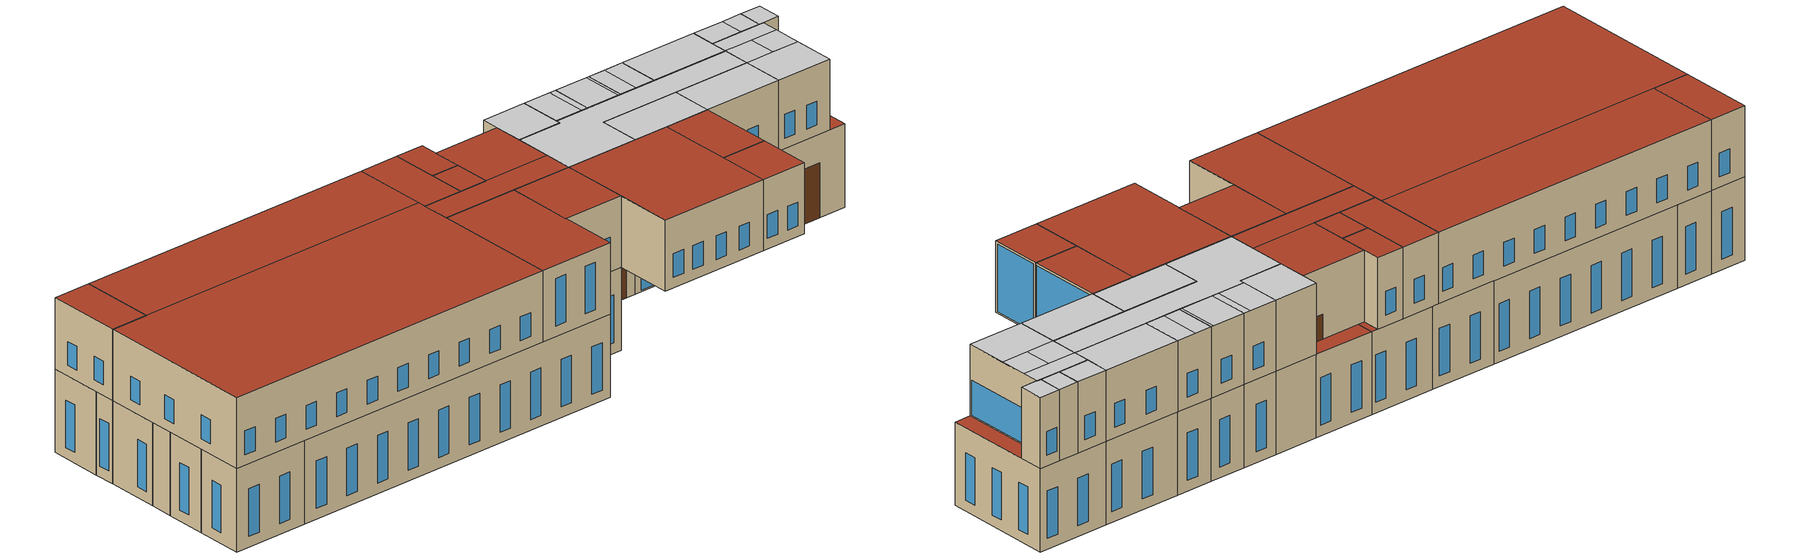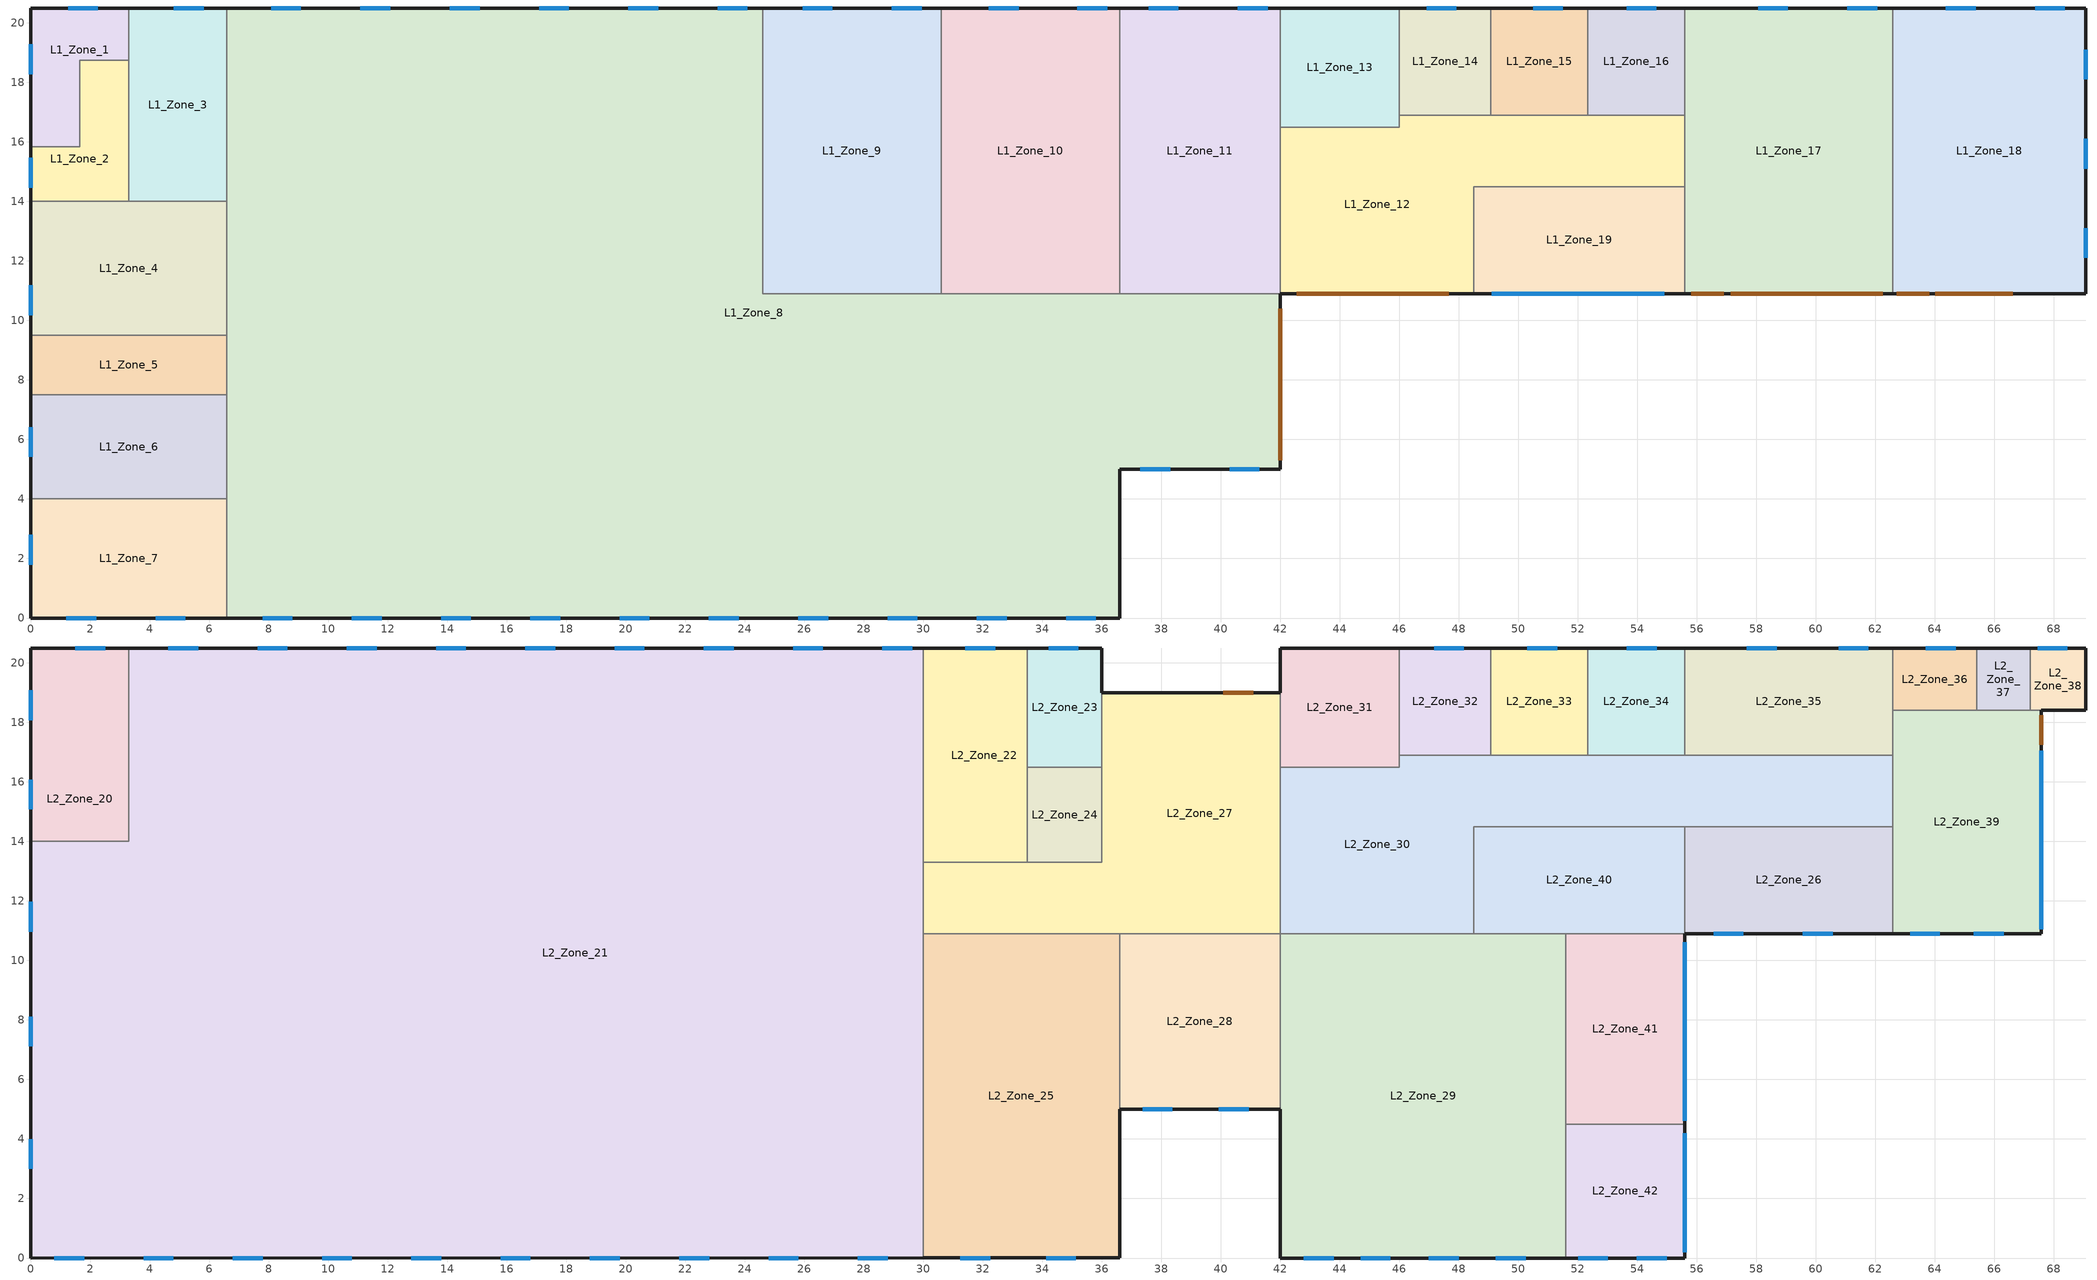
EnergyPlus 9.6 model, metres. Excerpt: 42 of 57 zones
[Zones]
L1_Zone_1
 floor ground (Exterior Floor): 3.3,20.5 3.3,18.75 1.65,18.75 1.65,15.83 0,15.83 0,20.5 z0
 wall outside (BIM2BEM_nonres_ext_wall): 3.3,20.5 0,20.5 0,15.83 z0:7
 wall to L1_Zone_2 (BIM2BEM_Interior_Wall): 0,15.83 1.65,15.83 1.65,18.75 3.3,18.75 z0:7
 wall to L1_Zone_3 (BIM2BEM_Interior_Wall): 3.3,18.75 3.3,20.5 z0:7
 window (BIM2BEM_IFC_Window_Construction): 2.27,20.5 1.27,20.5 / 0,19.28 0,18.28 z0.9:4.9
L1_Zone_2
 floor ground (Exterior Floor): 3.3,18.75 3.3,14 0,14 0,15.83 1.65,15.83 1.65,18.75 z0
 wall outside (BIM2BEM_nonres_ext_wall): 0,15.83 0,14 z0:7
 wall to L1_Zone_3 (BIM2BEM_Interior_Wall): 3.3,14 3.3,18.75 z0:7
 wall to L1_Zone_4 (BIM2BEM_Interior_Wall): 0,14 3.3,14 z0:7
 window (BIM2BEM_IFC_Window_Construction): 0,15.46 0,14.46 z0.9:4.9
L1_Zone_3
 floor ground (Exterior Floor): 6.6,20.5 6.6,14 3.3,14 3.3,20.5 z0
 wall outside (BIM2BEM_nonres_ext_wall): 6.6,20.5 3.3,20.5 z0:7
 wall to L1_Zone_8 (BIM2BEM_Interior_Wall): 6.6,14 6.6,20.5 z0:7
 wall to L1_Zone_4 (BIM2BEM_Interior_Wall): 3.3,14 6.6,14 z0:7
 window (BIM2BEM_IFC_Window_Construction): 5.82,20.5 4.82,20.5 z0.9:4.9
L1_Zone_4
 floor ground (Exterior Floor): 6.6,14 6.6,9.5 0,9.5 0,14 z0
 wall outside (BIM2BEM_nonres_ext_wall): 0,14 0,9.5 z0:7
 wall to L1_Zone_5 (BIM2BEM_Interior_Wall): 0,9.5 6.6,9.5 z0:7
 wall to L1_Zone_8 (BIM2BEM_Interior_Wall): 6.6,9.5 6.6,14 z0:7
 window (BIM2BEM_IFC_Window_Construction): 0,11.18 0,10.18 z0.9:4.9
L1_Zone_5
 floor ground (Exterior Floor): 6.6,9.5 6.6,7.5 0,7.5 0,9.5 z0
 wall outside (BIM2BEM_nonres_ext_wall): 0,9.5 0,7.5 z0:7
 wall to L1_Zone_6 (BIM2BEM_Interior_Wall): 0,7.5 6.6,7.5 z0:7
 wall to L1_Zone_8 (BIM2BEM_Interior_Wall): 6.6,7.5 6.6,9.5 z0:7
L1_Zone_6
 floor ground (Exterior Floor): 6.6,7.5 6.6,4 0,4 0,7.5 z0
 wall outside (BIM2BEM_nonres_ext_wall): 0,7.5 0,4 z0:7
 wall to L1_Zone_7 (BIM2BEM_Interior_Wall): 0,4 6.6,4 z0:7
 wall to L1_Zone_8 (BIM2BEM_Interior_Wall): 6.6,4 6.6,7.5 z0:7
 window (BIM2BEM_IFC_Window_Construction): 0,6.41 0,5.41 z0.9:4.9
L1_Zone_7
 floor ground (Exterior Floor): 6.6,4 6.6,0 0,0 0,4 z0
 wall outside (BIM2BEM_nonres_ext_wall): 0,4 0,0 6.6,0 z0:7
 wall to L1_Zone_8 (BIM2BEM_Interior_Wall): 6.6,0 6.6,4 z0:7
 window (BIM2BEM_IFC_Window_Construction): 4.2,0 5.2,0 / 1.2,0 2.2,0 / 0,2.79 0,1.79 z0.9:4.9
L1_Zone_8
 floor ground (Exterior Floor): 42,10.9 42,5 36.6,5 36.6,0 6.6,0 6.6,20.5 24.6,20.5 24.6,10.9 z0
 wall outside (BIM2BEM_nonres_ext_wall): 6.6,0 36.6,0 36.6,5 42,5 42,10.9 / 24.6,20.5 6.6,20.5 z0:7
 wall to L1_Zone_9 (BIM2BEM_Interior_Wall): 30.6,10.9 24.6,10.9 24.6,20.5 z0:7
 wall to L1_Zone_11 (BIM2BEM_Interior_Wall): 42,10.9 36.6,10.9 z0:7
 wall to L1_Zone_10 (BIM2BEM_Interior_Wall_Reverse): 36.6,10.9 30.6,10.9 z0:7
 window (BIM2BEM_IFC_Window_Construction): 7.8,0 8.8,0 / 10.8,0 11.8,0 / 25.8,0 26.8,0 / 28.8,0 29.8,0 / 31.8,0 32.8,0 / 34.8,0 35.8,0 / 13.8,0 14.8,0 / 16.8,0 17.8,0 / 22.8,0 23.8,0 / 19.8,0 20.8,0 / 40.3,5 41.3,5 / 37.3,5 38.3,5 / 24.09,20.5 23.09,20.5 / 9.09,20.5 8.09,20.5 / 18.09,20.5 17.09,20.5 / 15.09,20.5 14.09,20.5 / 12.09,20.5 11.09,20.5 / 21.09,20.5 20.09,20.5 z0.9:4.9
 door (BIM2BEM_IFCIntent_Door): 42,5.3 42,10.4 z0:5.1
L1_Zone_9
 floor ground (Exterior Floor): 30.6,20.5 30.6,10.9 24.6,10.9 24.6,20.5 z0
 wall outside (BIM2BEM_nonres_ext_wall): 30.6,20.5 24.6,20.5 z0:7
 wall to L1_Zone_10 (BIM2BEM_Interior_Wall): 30.6,10.9 30.6,20.5 z0:7
 window (BIM2BEM_IFC_Window_Construction): 26.95,20.5 25.95,20.5 / 29.95,20.5 28.95,20.5 z0.9:4.9
L1_Zone_10
 floor ground (Exterior Floor): 36.6,20.5 36.6,10.9 30.6,10.9 30.6,20.5 z0
 wall outside (BIM2BEM_nonres_ext_wall): 36.6,20.5 30.6,20.5 z0:7
 wall to L1_Zone_11 (BIM2BEM_Interior_Wall): 36.6,10.9 36.6,20.5 z0:7
 window (BIM2BEM_IFC_Window_Construction): 33.21,20.5 32.21,20.5 / 36.18,20.5 35.18,20.5 z0.9:4.9
 roof outside (BIM2BEM_nonres_roof): 36,20.5 36,19 36.6,19 36.6,20.5 z7
L1_Zone_11
 floor ground (Exterior Floor): 42,20.5 42,10.9 36.6,10.9 36.6,20.5 z0
 wall outside (BIM2BEM_nonres_ext_wall): 42,20.5 36.6,20.5 z0:7
 wall to L1_Zone_12 (BIM2BEM_Interior_Wall): 42,10.9 42,16.5 z0:7
 wall to L1_Zone_13 (BIM2BEM_Interior_Wall): 42,16.5 42,20.5 z0:7
 window (BIM2BEM_IFC_Window_Construction): 38.57,20.5 37.57,20.5 / 41.57,20.5 40.57,20.5 z0.9:4.9
 roof outside (BIM2BEM_nonres_roof): 36.6,20.5 36.6,19 42,19 42,20.5 z7
L1_Zone_12
 floor ground (Exterior Floor): 55.6,16.9 55.6,14.5 48.5,14.5 48.5,10.9 42,10.9 42,16.5 46,16.5 46,16.9 z0
 wall outside (BIM2BEM_nonres_ext_wall): 42,10.9 48.5,10.9 z0:7
 wall to L1_Zone_13 (BIM2BEM_Interior_Wall): 46,16.9 46,16.5 42,16.5 z0:7
 wall to L1_Zone_17 (BIM2BEM_Interior_Wall): 55.6,14.5 55.6,16.9 z0:7
 wall to L1_Zone_16 (BIM2BEM_Interior_Wall): 55.6,16.9 52.33,16.9 z0:7
 wall to L1_Zone_14 (BIM2BEM_Interior_Wall_Reverse): 49.08,16.9 46,16.9 z0:7
 wall to L1_Zone_15 (BIM2BEM_Interior_Wall_Reverse): 52.33,16.9 49.08,16.9 z0:7
 wall to L1_Zone_19 (BIM2BEM_Interior_Wall): 48.5,10.9 48.5,14.5 55.6,14.5 z0:7
 door (BIM2BEM_IFCIntent_Door): 42.56,10.9 47.66,10.9 z0:5.1
L1_Zone_13
 floor ground (Exterior Floor): 46,20.5 46,16.5 42,16.5 42,20.5 z0
 wall outside (BIM2BEM_nonres_ext_wall): 46,20.5 42,20.5 z0:7
 wall to L1_Zone_14 (BIM2BEM_Interior_Wall): 46,16.9 46,20.5 z0:7
L1_Zone_14
 floor ground (Exterior Floor): 49.08,20.5 49.08,16.9 46,16.9 46,20.5 z0
 wall outside (BIM2BEM_nonres_ext_wall): 49.08,20.5 46,20.5 z0:7
 wall to L1_Zone_15 (BIM2BEM_Interior_Wall): 49.08,16.9 49.08,20.5 z0:7
 window (BIM2BEM_IFC_Window_Construction): 47.92,20.5 46.92,20.5 z0.9:4.9
L1_Zone_15
 floor ground (Exterior Floor): 52.33,20.5 52.33,16.9 49.08,16.9 49.08,20.5 z0
 wall outside (BIM2BEM_nonres_ext_wall): 52.33,20.5 49.08,20.5 z0:7
 wall to L1_Zone_16 (BIM2BEM_Interior_Wall): 52.33,16.9 52.33,20.5 z0:7
 window (BIM2BEM_IFC_Window_Construction): 51.5,20.5 50.5,20.5 z0.9:4.9
L1_Zone_16
 floor ground (Exterior Floor): 55.6,20.5 55.6,16.9 52.33,16.9 52.33,20.5 z0
 wall outside (BIM2BEM_nonres_ext_wall): 55.6,20.5 52.33,20.5 z0:7
 wall to L1_Zone_17 (BIM2BEM_Interior_Wall): 55.6,16.9 55.6,20.5 z0:7
 window (BIM2BEM_IFC_Window_Construction): 54.64,20.5 53.64,20.5 z0.9:4.9
L1_Zone_19
 floor outside (Exterior Floor): 55.6,14.5 55.6,10.9 48.5,10.9 48.5,14.5 z0
 wall outside (BIM2BEM_nonres_ext_wall): 48.5,10.9 55.6,10.9 z0:7
 wall to L1_Zone_17 (BIM2BEM_Interior_Wall): 55.6,10.9 55.6,14.5 z0:7
 window (BIM2BEM_IFC_Window_Construction): 49.11,10.9 54.91,10.9 z0.11:6.61
L1_Zone_17
 floor ground (Exterior Floor): 62.58,20.5 62.58,10.9 55.6,10.9 55.6,20.5 z0
 wall outside (BIM2BEM_nonres_ext_wall): 55.6,10.9 62.58,10.9 / 62.58,20.5 55.6,20.5 z0:7
 wall to L1_Zone_18 (BIM2BEM_Interior_Wall): 62.58,10.9 62.58,20.5 z0:7
 window (BIM2BEM_IFC_Window_Construction): 59.06,20.5 58.06,20.5 / 62.06,20.5 61.06,20.5 z0.9:4.9
 door (BIM2BEM_IFCIntent_Door): 55.81,10.9 56.91,10.9 z0:2.2; 57.14,10.9 62.24,10.9 z0:5.2
L1_Zone_18
 floor ground (Exterior Floor): 69.08,20.5 69.08,10.9 62.57,10.9 62.57,20.5 z0
 wall outside (BIM2BEM_nonres_ext_wall): 62.57,10.9 69.08,10.9 69.08,20.5 62.57,20.5 z0:7
 window (BIM2BEM_IFC_Window_Construction): 69.08,15.1 69.08,16.1 / 69.08,12.1 69.08,13.1 / 69.08,18.1 69.08,19.1 / 65.37,20.5 64.37,20.5 / 68.37,20.5 67.37,20.5 z0.9:4.9
 door (BIM2BEM_IFCIntent_Door): 62.72,10.9 63.82,10.9 z0:2.2; 64.01,10.9 66.61,10.9 z0:4.6
 roof outside (BIM2BEM_nonres_roof): 67.58,18.4 67.58,10.9 69.08,10.9 69.08,18.4 z7
L2_Zone_20
 floor to L1_Zone_2 (BIM2BEM_int_slab_floor): 3.3,18.75 3.3,14 0,14 0,15.83 1.65,15.83 1.65,18.75 z7
 floor to L1_Zone_1 (BIM2BEM_int_slab_floor): 3.3,20.5 3.3,18.75 1.65,18.75 1.65,15.83 0,15.83 0,20.5 z7
 wall outside (BIM2BEM_nonres_ext_wall): 3.3,20.5 0,20.5 0,14 z7:13
 wall to L2_Zone_21 (BIM2BEM_Interior_Wall): 0,14 3.3,14 3.3,20.5 z7:13
 window (BIM2BEM_IFC_Window_Construction): 2.51,20.5 1.5,20.5 / 0,16.08 0,15.08 / 0,19.08 0,18.08 z7.9:9.9
 roof outside (BIM2BEM_nonres_roof): 0,20.5 0,14 3.3,14 3.3,20.5 z13
L2_Zone_21
 floor to L1_Zone_7 (BIM2BEM_int_slab_floor): 6.6,4 6.6,0 0,0 0,4 z7
 floor to L1_Zone_3 (BIM2BEM_int_slab_floor): 6.6,20.5 6.6,14 3.3,14 3.3,20.5 z7
 floor to L1_Zone_4 (BIM2BEM_int_slab_floor): 6.6,14 6.6,9.5 0,9.5 0,14 z7
 floor to L1_Zone_5 (BIM2BEM_int_slab_floor): 6.6,9.5 6.6,7.5 0,7.5 0,9.5 z7
 floor to L1_Zone_6 (BIM2BEM_int_slab_floor): 6.6,7.5 6.6,4 0,4 0,7.5 z7
 floor to L1_Zone_8 (BIM2BEM_int_slab_floor): 24.6,20.5 24.6,10.9 30,10.9 30,0 6.6,0 6.6,20.5 z7
 floor to L1_Zone_9 (BIM2BEM_int_slab_floor): 30,20.5 30,10.9 24.6,10.9 24.6,20.5 z7
 wall outside (BIM2BEM_nonres_ext_wall): 0,14 0,0 30,0 / 30,20.5 3.3,20.5 z7:13
 wall to L2_Zone_25 (BIM2BEM_Interior_Wall): 30,0 30,10.9 z7:13
 wall to L2_Zone_22 (BIM2BEM_Interior_Wall_Reverse): 30,13.3 30,20.5 z7:13
 wall to L2_Zone_27 (BIM2BEM_Interior_Wall): 30,10.9 30,13.3 z7:13
 window (BIM2BEM_IFC_Window_Construction): 3.8,0 4.8,0 / 0.8,0 1.8,0 / 27.8,0 28.8,0 / 12.8,0 13.8,0 / 24.8,0 25.8,0 / 15.8,0 16.8,0 / 9.8,0 10.8,0 / 18.8,0 19.8,0 / 6.8,0 7.8,0 / 21.8,0 22.8,0 / 29.63,20.5 28.63,20.5 / 26.63,20.5 25.63,20.5 / 5.63,20.5 4.63,20.5 / 11.63,20.5 10.63,20.5 / 20.63,20.5 19.63,20.5 / 17.63,20.5 16.63,20.5 / 23.63,20.5 22.63,20.5 / 8.63,20.5 7.63,20.5 / 14.63,20.5 13.63,20.5 / 0,3.99 0,2.99 / 0,11.97 0,10.97 / 0,8.11 0,7.11 z7.9:9.9
 roof outside (BIM2BEM_nonres_roof): 0,14 0,0 30,0 30,14 z13; 3.3,20.5 3.3,14 30,14 30,20.5 z13
L2_Zone_22
 floor to L1_Zone_9 (BIM2BEM_int_slab_floor): 30.6,20.5 30.6,13.3 30,13.3 30,20.5 z7
 floor to L1_Zone_10 (BIM2BEM_int_slab_floor): 33.5,20.5 33.5,13.3 30.6,13.3 30.6,20.5 z7
 wall outside (BIM2BEM_nonres_ext_wall): 33.5,20.5 30,20.5 z7:13
 wall to L2_Zone_27 (BIM2BEM_Interior_Wall): 30,13.3 33.5,13.3 z7:13
 wall to L2_Zone_24 (BIM2BEM_Interior_Wall): 33.5,13.3 33.5,16.5 z7:13
 wall to L2_Zone_23 (BIM2BEM_Interior_Wall_Reverse): 33.5,16.5 33.5,20.5 z7:13
 window (BIM2BEM_IFC_Window_Construction): 32.42,20.5 31.42,20.5 z7.9:9.9
 roof outside (BIM2BEM_nonres_roof): 30,20.5 30,13.3 33.5,13.3 33.5,20.5 z13
L2_Zone_23
 floor to L1_Zone_10 (BIM2BEM_int_slab_floor): 36,20.5 36,16.5 33.5,16.5 33.5,20.5 z7
 wall outside (BIM2BEM_nonres_ext_wall): 36,19 36,20.5 33.5,20.5 z7:13
 wall to L2_Zone_24 (BIM2BEM_Interior_Wall): 33.5,16.5 36,16.5 z7:13
 wall to L2_Zone_27 (BIM2BEM_Interior_Wall): 36,16.5 36,19 z7:13
 window (BIM2BEM_IFC_Window_Construction): 35.21,20.5 34.21,20.5 z7.9:9.9
 roof outside (BIM2BEM_nonres_roof): 33.5,20.5 33.5,16.5 36,16.5 36,20.5 z13
L2_Zone_24
 floor to L1_Zone_10 (BIM2BEM_int_slab_floor): 36,16.5 36,13.3 33.5,13.3 33.5,16.5 z7
 wall to L2_Zone_27 (BIM2BEM_Interior_Wall): 33.5,13.3 36,13.3 36,16.5 z7:13
 roof outside (BIM2BEM_nonres_roof): 33.5,16.5 33.5,13.3 36,13.3 36,16.5 z13
L2_Zone_25
 floor to L1_Zone_8 (BIM2BEM_int_slab_floor): 36.6,10.9 36.6,0 30,0 30,10.9 z7
 wall outside (BIM2BEM_nonres_ext_wall): 30,0 36.6,0 36.6,5 z7:13
 wall to L2_Zone_28 (BIM2BEM_Interior_Wall): 36.6,5 36.6,10.9 z7:13
 wall to L2_Zone_27 (BIM2BEM_Interior_Wall): 36.6,10.9 30,10.9 z7:13
 window (BIM2BEM_IFC_Window_Construction): 34.13,0 35.13,0 / 31.25,0 32.25,0 z7.9:11.9
 roof outside (BIM2BEM_nonres_roof): 30,10.9 30,0 36.6,0 36.6,10.9 z13
L2_Zone_26
 floor to L1_Zone_17 (BIM2BEM_int_slab_floor): 62.58,14.5 62.58,10.9 55.6,10.9 55.6,14.5 z7
 wall outside (BIM2BEM_nonres_ext_wall): 55.6,10.9 62.58,10.9 z7:13
 wall to L2_Zone_39 (BIM2BEM_Interior_Wall): 62.58,10.9 62.58,14.5 z7:13
 wall to L2_Zone_40 (BIM2BEM_Interior_Wall): 55.6,14.5 55.6,10.9 z7:13
 wall to L2_Zone_30 (BIM2BEM_Interior_Wall): 62.58,14.5 55.6,14.5 z7:13
 window (BIM2BEM_IFC_Window_Construction): 59.56,10.9 60.56,10.9 / 56.56,10.9 57.56,10.9 z7.9:9.9
 ceiling to L3_Zone_55 (BIM2BEM_int_slab_ceiling): 55.6,14.5 55.6,10.9 62.58,10.9 62.58,14.5 z13
L2_Zone_28
 floor to L1_Zone_8 (BIM2BEM_int_slab_floor): 42,10.9 42,5 36.6,5 36.6,10.9 z7
 wall outside (BIM2BEM_nonres_ext_wall): 36.6,5 42,5 z7:13
 wall to L2_Zone_27 (BIM2BEM_Interior_Wall): 42,10.9 36.6,10.9 z7:13
 wall to L2_Zone_29 (BIM2BEM_Interior_Wall): 42,5 42,10.9 z7:13
 window (BIM2BEM_IFC_Window_Construction): 39.94,5 40.94,5 / 37.37,5 38.37,5 z7.9:9.9
 roof outside (BIM2BEM_nonres_roof): 36.6,10.9 36.6,5 42,5 42,10.9 z13
L2_Zone_29
 floor outside (Exterior Floor): 51.6,10.9 51.6,0 42,0 42,10.9 z7
 wall outside (BIM2BEM_nonres_ext_wall): 42,5 42,0 51.6,0 z7:13
 wall to L2_Zone_42 (BIM2BEM_Interior_Wall): 51.6,0 51.6,4.5 z7:13
 wall to L2_Zone_40 (BIM2BEM_Interior_Wall): 51.6,10.9 48.5,10.9 z7:13
 wall to L2_Zone_30 (BIM2BEM_Interior_Wall_Reverse): 48.5,10.9 42,10.9 z7:13
 wall to L2_Zone_41 (BIM2BEM_Interior_Wall): 51.6,4.5 51.6,10.9 z7:13
 window (BIM2BEM_IFC_Window_Construction): 49.25,0 50.25,0 / 42.79,0 43.79,0 / 44.7,0 45.7,0 / 46.99,0 47.99,0 z7.9:9.9
 roof outside (BIM2BEM_nonres_roof): 42,10.9 42,0 51.6,0 51.6,10.9 z13
L2_Zone_30
 floor to L1_Zone_17 (BIM2BEM_int_slab_floor): 62.58,16.9 62.58,14.5 55.6,14.5 55.6,16.9 z7
 floor to L1_Zone_12 (BIM2BEM_int_slab_floor): 55.6,16.9 55.6,14.5 48.5,14.5 48.5,10.9 42,10.9 42,16.5 46,16.5 46,16.9 z7
 wall to L2_Zone_31 (BIM2BEM_Interior_Wall): 46,16.9 46,16.5 42,16.5 z7:13
 wall to L2_Zone_27 (BIM2BEM_Interior_Wall): 42,16.5 42,10.9 z7:13
 wall to L2_Zone_35 (BIM2BEM_Interior_Wall): 62.58,16.9 55.6,16.9 z7:13
 wall to L2_Zone_40 (BIM2BEM_Interior_Wall): 48.5,10.9 48.5,14.5 55.6,14.5 z7:13
 wall to L2_Zone_39 (BIM2BEM_Interior_Wall): 62.58,14.5 62.58,16.9 z7:13
 wall to L2_Zone_32 (BIM2BEM_Interior_Wall): 49.1,16.9 46,16.9 z7:13
 wall to L2_Zone_33 (BIM2BEM_Interior_Wall): 52.35,16.9 49.1,16.9 z7:13
 wall to L2_Zone_34 (BIM2BEM_Interior_Wall): 55.6,16.9 52.35,16.9 z7:13
 ceiling to L3_Zone_52 (BIM2BEM_int_slab_ceiling): 42,16.5 42,10.9 48.5,10.9 48.5,14.5 62.58,14.5 62.58,16.9 46,16.9 46,16.5 z13
L2_Zone_31
 floor to L1_Zone_13 (BIM2BEM_int_slab_floor): 46,20.5 46,16.5 42,16.5 42,20.5 z7
 wall outside (BIM2BEM_nonres_ext_wall): 46,20.5 42,20.5 42,19 z7:13
 wall to L2_Zone_32 (BIM2BEM_Interior_Wall): 46,16.9 46,20.5 z7:13
 wall to L2_Zone_27 (BIM2BEM_Interior_Wall): 42,19 42,16.5 z7:13
 ceiling to L3_Zone_45 (BIM2BEM_int_slab_ceiling): 42,20.5 42,16.5 46,16.5 46,20.5 z13
L2_Zone_32
 floor to L1_Zone_14 (BIM2BEM_int_slab_floor): 49.08,20.5 49.08,16.9 46,16.9 46,20.5 z7
 wall outside (BIM2BEM_nonres_ext_wall): 49.08,20.5 46,20.5 z7:13
 wall to L2_Zone_33 (BIM2BEM_Interior_Wall): 49.08,16.9 49.08,20.5 z7:13
 window (BIM2BEM_IFC_Window_Construction): 48.17,20.5 47.17,20.5 z7.9:9.9
 ceiling to L3_Zone_46 (BIM2BEM_int_slab_ceiling): 46,20.5 46,16.9 48.5,16.9 48.5,20.5 z13
 ceiling to L3_Zone_47 (BIM2BEM_int_slab_ceiling): 48.5,20.5 48.5,16.9 49.08,16.9 49.08,20.5 z13
L2_Zone_33
 floor to L1_Zone_15 (BIM2BEM_int_slab_floor): 52.32,20.5 52.32,16.9 49.07,16.9 49.07,20.5 z7
 wall outside (BIM2BEM_nonres_ext_wall): 52.33,20.5,13 52.32,20.5,7 49.07,20.5,7 49.08,20.5,13
 wall to L2_Zone_34 (BIM2BEM_Interior_Wall): 52.33,16.9,13 52.32,16.9,7 52.32,20.5,7 52.33,20.5,13
 window (BIM2BEM_IFC_Window_Construction): 51.3,20.5 50.3,20.5 z7.9:9.9
 ceiling to L3_Zone_48 (BIM2BEM_int_slab_ceiling): 52.05,20.5 52.05,16.9 52.33,16.9 52.33,20.5 z13
 ceiling to L3_Zone_47 (BIM2BEM_int_slab_ceiling): 49.08,20.5 49.08,16.9 52.05,16.9 52.05,20.5 z13
L2_Zone_34
 floor to L1_Zone_16 (BIM2BEM_int_slab_floor): 55.6,20.5 55.6,16.9 52.32,16.9 52.32,20.5 z7
 wall outside (BIM2BEM_nonres_ext_wall): 55.6,20.5,13 55.6,20.5,7 52.32,20.5,7 52.33,20.5,13
 wall to L2_Zone_35 (BIM2BEM_Interior_Wall): 55.6,16.9 55.6,20.5 z7:13
 window (BIM2BEM_IFC_Window_Construction): 54.64,20.5 53.64,20.5 z7.9:9.9
 ceiling to L3_Zone_49 (BIM2BEM_int_slab_ceiling): 53.85,20.5 53.85,16.9 55.6,16.9 55.6,20.5 z13
 ceiling to L3_Zone_48 (BIM2BEM_int_slab_ceiling): 52.33,20.5 52.33,16.9 53.85,16.9 53.85,20.5 z13
L2_Zone_35
 floor to L1_Zone_17 (BIM2BEM_int_slab_floor): 62.58,20.5 62.58,16.9 55.6,16.9 55.6,20.5 z7
 wall outside (BIM2BEM_nonres_ext_wall): 62.57,20.5,13 62.58,20.5,7 55.6,20.5,7 55.6,20.5,13
 wall to L2_Zone_39 (BIM2BEM_Interior_Wall): 62.57,16.9,13 62.58,16.9,7 62.58,18.4,7 62.58,18.4,13
 wall to L2_Zone_36 (BIM2BEM_Interior_Wall_Reverse): 62.58,18.4,13 62.58,18.4,7 62.58,20.5,7 62.57,20.5,13
 window (BIM2BEM_IFC_Window_Construction): 61.76,20.5 60.76,20.5 / 58.68,20.5 57.68,20.5 z7.9:9.9
 ceiling to L3_Zone_50 (BIM2BEM_int_slab_ceiling): 55.6,20.5 55.6,16.9 62.57,16.9 62.57,20.5 z13
L2_Zone_36
 floor to L1_Zone_18 (BIM2BEM_int_slab_floor): 65.4,20.5 65.4,18.4 62.57,18.4 62.57,20.5 z7
 wall outside (BIM2BEM_nonres_ext_wall): 65.4,20.5 62.57,20.5 z7:13
 wall to L2_Zone_39 (BIM2BEM_Interior_Wall): 62.57,18.4 65.4,18.4 z7:13
 wall to L2_Zone_37 (BIM2BEM_Interior_Wall): 65.4,18.4 65.4,20.5 z7:13
 window (BIM2BEM_IFC_Window_Construction): 64.69,20.5 63.69,20.5 z7.9:9.9
 ceiling to L3_Zone_51 (BIM2BEM_int_slab_ceiling): 62.57,20.5 62.57,18.4 65.4,18.4 65.4,20.5 z13
L2_Zone_37
 floor to L1_Zone_18 (BIM2BEM_int_slab_floor): 67.2,20.5 67.2,18.4 65.4,18.4 65.4,20.5 z7
 wall outside (BIM2BEM_nonres_ext_wall): 67.2,20.5 65.4,20.5 z7:13
 wall to L2_Zone_39 (BIM2BEM_Interior_Wall): 65.4,18.4 67.2,18.4 z7:13
 wall to L2_Zone_38 (BIM2BEM_Interior_Wall): 67.2,18.4 67.2,20.5 z7:13
 ceiling to L3_Zone_51 (BIM2BEM_int_slab_ceiling): 65.4,20.5 65.4,18.4 67.2,18.4 67.2,20.5 z13
L2_Zone_38
 floor to L1_Zone_18 (BIM2BEM_int_slab_floor): 69.08,20.5 69.08,18.4 67.2,18.4 67.2,20.5 z7
 wall outside (BIM2BEM_nonres_ext_wall): 69.07,18.4,13 69.08,18.4,7 69.08,20.5,7 69.07,20.5,13; 69.07,20.5,13 69.08,20.5,7 67.2,20.5,7 67.2,20.5,13; 67.58,18.4,13 67.58,18.4,7 69.08,18.4,7 69.07,18.4,13
 wall to L2_Zone_39 (BIM2BEM_Interior_Wall_Reverse): 67.2,18.4 67.58,18.4 z7:13
 window (BIM2BEM_IFC_Window_Construction): 68.45,20.5 67.45,20.5 z7.9:9.9
 ceiling to L3_Zone_51 (BIM2BEM_int_slab_ceiling): 67.2,20.5 67.2,18.4 69.07,18.4 69.07,20.5 z13
L2_Zone_39
 floor to L1_Zone_18 (BIM2BEM_int_slab_floor): 67.58,18.4 67.58,10.9 62.57,10.9 62.57,18.4 z7
 wall outside (BIM2BEM_nonres_ext_wall): 62.57,10.9 67.58,10.9 67.58,18.4 z7:13
 window (BIM2BEM_IFC_Window_Construction): 65.3,10.9 66.3,10.9 / 63.16,10.9 64.16,10.9 z7.9:9.9; 67.58,11.04 67.58,17.04 z7.11:10.06
 door (BIM2BEM_IFCIntent_Door): 67.58,17.25 67.58,18.25 z7:9.1
 ceiling to L3_Zone_51 (BIM2BEM_int_slab_ceiling): 62.57,18.4 62.57,16.9 67.58,16.9 67.58,18.4 z13
 ceiling to L3_Zone_53 (BIM2BEM_int_slab_ceiling): 65.1,16.9 65.1,14.5 67.58,14.5 67.58,16.9 z13
 ceiling to L3_Zone_56 (BIM2BEM_int_slab_ceiling): 62.57,14.5 62.57,10.9 67.58,10.9 67.58,14.5 z13
 ceiling to L3_Zone_52 (BIM2BEM_int_slab_ceiling): 62.57,16.9 62.57,14.5 65.1,14.5 65.1,16.9 z13
L2_Zone_40
 floor to L1_Zone_19 (BIM2BEM_int_slab_floor): 55.6,14.5 55.6,10.9 48.5,10.9 48.5,14.5 z7
 wall to L2_Zone_41 (BIM2BEM_Interior_Wall): 51.6,10.9 55.6,10.9 z7:13
 ceiling to L3_Zone_54 (BIM2BEM_int_slab_ceiling): 48.5,14.5 48.5,10.9 55.6,10.9 55.6,14.5 z13
L2_Zone_41
 floor outside (Exterior Floor): 55.6,10.9 55.6,4.5 51.6,4.5 51.6,10.9 z7
 wall outside (BIM2BEM_nonres_ext_wall): 55.6,4.5 55.6,10.9 z7:13
 wall to L2_Zone_42 (BIM2BEM_Interior_Wall): 51.6,4.5 55.6,4.5 z7:13
 window (BIM2BEM_IFC_Window_Construction): 55.6,4.61 55.6,10.61 z7.09:12.79
 roof outside (BIM2BEM_nonres_roof): 51.6,10.9 51.6,4.5 55.6,4.5 55.6,10.9 z13
L2_Zone_42
 floor outside (Exterior Floor): 55.6,4.5 55.6,0 51.6,0 51.6,4.5 z7
 wall outside (BIM2BEM_nonres_ext_wall): 51.6,0 55.6,0 55.6,4.5 z7:13
 window (BIM2BEM_IFC_Window_Construction): 53.98,0 54.98,0 / 52.01,0 53.01,0 z7.9:9.9; 55.6,0.2 55.6,4.2 z7.1:12.8
 roof outside (BIM2BEM_nonres_roof): 51.6,4.5 51.6,0 55.6,0 55.6,4.5 z13
L2_Zone_27
 floor to L1_Zone_9 (BIM2BEM_int_slab_floor): 30.6,13.3 30.6,10.9 30,10.9 30,13.3 z7
 floor to L1_Zone_11 (BIM2BEM_int_slab_floor): 42,19 42,10.9 36.6,10.9 36.6,19 z7
 floor to L1_Zone_10 (BIM2BEM_int_slab_floor): 36.6,19 36.6,10.9 30.6,10.9 30.6,13.3 36,13.3 36,19 z7
 wall outside (BIM2BEM_nonres_ext_wall): 42,19 36,19 z7:13
 door (BIM2BEM_IFCIntent_Door): 41.09,19 40.09,19 z7:9.1
 roof outside (BIM2BEM_nonres_roof): 30,13.3 30,10.9 42,10.9 42,13.3 z13; 36,19 36,13.3 42,13.3 42,19 z13
[Building]
Untitled: North Axis {deg}=0; Terrain=City; Loads Convergence Tolerance Value {W}=0.04; Temperature Convergence Tolerance Value {deltaC}=0.4; Solar Distribution=FullInteriorAndExterior; Maximum Number of Warmup Days=25
[Site:Location]
Las Vegas Mccarran Intl Ap: Latitude {deg}=36.08; Longitude {deg}=-115.15; Time Zone {hr}=-8; Elevation {m}=648
[SizingPeriod:DesignDay] Day of Month=21; Dry-Bulb Temperature Range Modifier Type=DefaultMultipliers; Humidity Condition Type=Wetbulb; Barometric Pressure {Pa}=93779; Rain Indicator=No; Snow Indicator=No; Daylight Saving Time Indicator=No
Name | Month | Day Type | Maximum Dry-Bulb Temperature {C} | Daily Dry-Bulb Temperature Range {deltaC} | Wetbulb or DewPoint at Maximum Dry-Bulb {C} | Wind Speed {m/s} | Wind Direction {deg} | Solar Model Indicator | Sky Clearness | ASHRAE Clear Sky Optical Depth for Beam Irradiance (taub) | ASHRAE Clear Sky Optical Depth for Diffuse Irradiance (taud)
Las Vegas Mccarran Intl Ap Ann Htg 99.6% Condns DB | 12 | WinterDesignDay | -0.8 | 0 | -0.8 | 3 | 240 | ASHRAEClearSky | 0
Las Vegas Mccarran Intl Ap Ann Clg .4% Condns DB=>MWB | 7 | SummerDesignDay | 42.4 | 13 | 20.1 | 4.9 | 230 | ASHRAETau |  | 0.55 | 1.674
[Material]
Name | Roughness | Thickness {m} | Conductivity {W/m-K} | Density {kg/m3} | Specific Heat {J/kg-K} | Thermal Absorptance | Solar Absorptance | Visible Absorptance
I02 50mm insulation board | MediumRough | 0.0508 | 0.03 | 43 | 1210
M15 200mm heavyweight concrete | MediumRough | 0.2032 | 1.95 | 2240 | 900
BIM2BEM_F08 Metal surface | Smooth | 0.0008 | 45.28 | 7824 | 500
BIM2BEM_G01 16mm gypsum board | MediumSmooth | 0.0159 | 0.16 | 800 | 1090
BIM2BEM_F08 Metal roof surface | Smooth | 0.0008 | 45.28 | 7824 | 500 | 0.9 | 0.77
BIM2BEM_F07 25mm stucco | Smooth | 0.0254 | 0.72 | 1856 | 840 | 0.9 | 0.7 | 0.7
BIM2BEM_Interior Wall Addi Insul | MediumRough | 2.54001e-08 | 0.04326 | 22.4258 | 836.8 | 0.9 | 0.7 | 0.7
BIM2BEM_Steel Frame/Cavity | MediumRough | 0.0889002 | 0.0841162 | 641.379 | 502.08 | 0.9 | 0.7 | 0.7
BIM2BEM_100mm Normalweight concrete floor | MediumRough | 0.1016 | 2.31 | 2322 | 832
[Material:NoMass] Thermal Absorptance=0.9; Solar Absorptance=0.7
Name | Roughness | Thermal Resistance {m2-K/W} | Visible Absorptance
BIM2BEM_Nonres_Exterior_Wall_Insulation_grd | MediumSmooth | 1.43107 | 0.7
BIM2BEM_Nonres_Roof_Insulation | MediumSmooth | 4.15799 | 0.7
BIM2BEM_CP02 CARPET PAD | VeryRough | 0.21648 | 0.8
BIM2BEM_Opaque Door panel_con | MediumRough | 0.475973 | 0.7
[WindowMaterial:SimpleGlazingSystem]
BIM2BEM_IFC_Window_SimpleGlazing: U-Factor {W/m2-K}=5.5364; Solar Heat Gain Coefficient=0.86; Visible Transmittance=0.9
[Construction]
Exterior Floor: I02 50mm insulation board, M15 200mm heavyweight concrete
BIM2BEM_nonres_ext_wall: BIM2BEM_F08 Metal surface, BIM2BEM_Nonres_Exterior_Wall_Insulation_grd, BIM2BEM_G01 16mm gypsum board
BIM2BEM_nonres_roof: BIM2BEM_F08 Metal roof surface, BIM2BEM_Nonres_Roof_Insulation
BIM2BEM_Interior_Wall: BIM2BEM_F07 25mm stucco, BIM2BEM_G01 16mm gypsum board, BIM2BEM_Interior Wall Addi Insul, BIM2BEM_Steel Frame/Cavity, BIM2BEM_G01 16mm gypsum board
BIM2BEM_Interior_Wall_Reverse: BIM2BEM_G01 16mm gypsum board, BIM2BEM_Steel Frame/Cavity, BIM2BEM_Interior Wall Addi Insul, BIM2BEM_G01 16mm gypsum board, BIM2BEM_F07 25mm stucco
BIM2BEM_int_slab_floor: BIM2BEM_100mm Normalweight concrete floor, BIM2BEM_CP02 CARPET PAD
BIM2BEM_int_slab_ceiling: BIM2BEM_CP02 CARPET PAD, BIM2BEM_100mm Normalweight concrete floor
BIM2BEM_IFC_Window_Construction: BIM2BEM_IFC_Window_SimpleGlazing
BIM2BEM_IFCIntent_Door: BIM2BEM_Opaque Door panel_con
[Zone] Multiplier=1
L2_Zone_20; L2_Zone_21; L2_Zone_22; L2_Zone_23; L2_Zone_24; L2_Zone_25; L2_Zone_26; L2_Zone_28; L2_Zone_29; L2_Zone_30; L2_Zone_31; L2_Zone_32; L2_Zone_33; L2_Zone_34; L2_Zone_35; L2_Zone_36; L2_Zone_37; L2_Zone_38; L2_Zone_39; L2_Zone_40; L2_Zone_41; L2_Zone_42; L1_Zone_1; L1_Zone_2; L1_Zone_3; L1_Zone_4; L1_Zone_5; L1_Zone_6; L1_Zone_7; L1_Zone_8; L1_Zone_9; L1_Zone_10; L1_Zone_11; L1_Zone_12; L1_Zone_13; L1_Zone_14; L1_Zone_15; L1_Zone_16; L1_Zone_19; L1_Zone_17; L1_Zone_18; L2_Zone_27
[People] Number of People Schedule=BLDG_OCC_SCH; Number of People Calculation Method=Area/Person; Floor Area per Person {m2/person}=10; Fraction Radiant=0.3; Sensible Heat Fraction=autocalculate; Activity Level Schedule=ZONE3 BULK STORAGE Activity Schedule; Mean Radiant Temperature Calculation Type=ZoneAveraged
Name | Zone or ZoneList or Space or SpaceList
BIM2BEM_L2_Zone_20_People | L2_Zone_20
BIM2BEM_L2_Zone_21_People | L2_Zone_21
BIM2BEM_L2_Zone_22_People | L2_Zone_22
BIM2BEM_L2_Zone_23_People | L2_Zone_23
BIM2BEM_L2_Zone_24_People | L2_Zone_24
BIM2BEM_L2_Zone_25_People | L2_Zone_25
BIM2BEM_L2_Zone_26_People | L2_Zone_26
BIM2BEM_L2_Zone_28_People | L2_Zone_28
BIM2BEM_L2_Zone_29_People | L2_Zone_29
BIM2BEM_L2_Zone_30_People | L2_Zone_30
BIM2BEM_L2_Zone_31_People | L2_Zone_31
BIM2BEM_L2_Zone_32_People | L2_Zone_32
BIM2BEM_L2_Zone_33_People | L2_Zone_33
BIM2BEM_L2_Zone_34_People | L2_Zone_34
BIM2BEM_L2_Zone_35_People | L2_Zone_35
BIM2BEM_L2_Zone_36_People | L2_Zone_36
BIM2BEM_L2_Zone_37_People | L2_Zone_37
BIM2BEM_L2_Zone_38_People | L2_Zone_38
BIM2BEM_L2_Zone_39_People | L2_Zone_39
BIM2BEM_L2_Zone_40_People | L2_Zone_40
BIM2BEM_L2_Zone_41_People | L2_Zone_41
BIM2BEM_L2_Zone_42_People | L2_Zone_42
BIM2BEM_L1_Zone_1_People | L1_Zone_1
BIM2BEM_L1_Zone_2_People | L1_Zone_2
BIM2BEM_L1_Zone_3_People | L1_Zone_3
BIM2BEM_L1_Zone_4_People | L1_Zone_4
BIM2BEM_L1_Zone_5_People | L1_Zone_5
BIM2BEM_L1_Zone_6_People | L1_Zone_6
BIM2BEM_L1_Zone_7_People | L1_Zone_7
BIM2BEM_L1_Zone_8_People | L1_Zone_8
BIM2BEM_L1_Zone_9_People | L1_Zone_9
BIM2BEM_L1_Zone_10_People | L1_Zone_10
BIM2BEM_L1_Zone_11_People | L1_Zone_11
BIM2BEM_L1_Zone_12_People | L1_Zone_12
BIM2BEM_L1_Zone_13_People | L1_Zone_13
BIM2BEM_L1_Zone_14_People | L1_Zone_14
BIM2BEM_L1_Zone_15_People | L1_Zone_15
BIM2BEM_L1_Zone_16_People | L1_Zone_16
BIM2BEM_L1_Zone_19_People | L1_Zone_19
BIM2BEM_L1_Zone_17_People | L1_Zone_17
BIM2BEM_L1_Zone_18_People | L1_Zone_18
BIM2BEM_L2_Zone_27_People | L2_Zone_27
[Lights] Schedule=ltg_sch_bulk_storage; Design Level Calculation Method=Watts/Area; Watts per Zone Floor Area {W/m2}=18.2986; Return Air Fraction=0; Fraction Radiant=0.42; Fraction Visible=0.18; Fraction Replaceable=1; Return Air Fraction Calculated from Plenum Temperature=No
Name | Zone or ZoneList or Space or SpaceList
BIM2BEM_L2_Zone_20_Lights | L2_Zone_20
BIM2BEM_L2_Zone_21_Lights | L2_Zone_21
BIM2BEM_L2_Zone_22_Lights | L2_Zone_22
BIM2BEM_L2_Zone_23_Lights | L2_Zone_23
BIM2BEM_L2_Zone_24_Lights | L2_Zone_24
BIM2BEM_L2_Zone_25_Lights | L2_Zone_25
BIM2BEM_L2_Zone_26_Lights | L2_Zone_26
BIM2BEM_L2_Zone_28_Lights | L2_Zone_28
BIM2BEM_L2_Zone_29_Lights | L2_Zone_29
BIM2BEM_L2_Zone_30_Lights | L2_Zone_30
BIM2BEM_L2_Zone_31_Lights | L2_Zone_31
BIM2BEM_L2_Zone_32_Lights | L2_Zone_32
BIM2BEM_L2_Zone_33_Lights | L2_Zone_33
BIM2BEM_L2_Zone_34_Lights | L2_Zone_34
BIM2BEM_L2_Zone_35_Lights | L2_Zone_35
BIM2BEM_L2_Zone_36_Lights | L2_Zone_36
BIM2BEM_L2_Zone_37_Lights | L2_Zone_37
BIM2BEM_L2_Zone_38_Lights | L2_Zone_38
BIM2BEM_L2_Zone_39_Lights | L2_Zone_39
BIM2BEM_L2_Zone_40_Lights | L2_Zone_40
BIM2BEM_L2_Zone_41_Lights | L2_Zone_41
BIM2BEM_L2_Zone_42_Lights | L2_Zone_42
BIM2BEM_L1_Zone_1_Lights | L1_Zone_1
BIM2BEM_L1_Zone_2_Lights | L1_Zone_2
BIM2BEM_L1_Zone_3_Lights | L1_Zone_3
BIM2BEM_L1_Zone_4_Lights | L1_Zone_4
BIM2BEM_L1_Zone_5_Lights | L1_Zone_5
BIM2BEM_L1_Zone_6_Lights | L1_Zone_6
BIM2BEM_L1_Zone_7_Lights | L1_Zone_7
BIM2BEM_L1_Zone_8_Lights | L1_Zone_8
BIM2BEM_L1_Zone_9_Lights | L1_Zone_9
BIM2BEM_L1_Zone_10_Lights | L1_Zone_10
BIM2BEM_L1_Zone_11_Lights | L1_Zone_11
BIM2BEM_L1_Zone_12_Lights | L1_Zone_12
BIM2BEM_L1_Zone_13_Lights | L1_Zone_13
BIM2BEM_L1_Zone_14_Lights | L1_Zone_14
BIM2BEM_L1_Zone_15_Lights | L1_Zone_15
BIM2BEM_L1_Zone_16_Lights | L1_Zone_16
BIM2BEM_L1_Zone_19_Lights | L1_Zone_19
BIM2BEM_L1_Zone_17_Lights | L1_Zone_17
BIM2BEM_L1_Zone_18_Lights | L1_Zone_18
BIM2BEM_L2_Zone_27_Lights | L2_Zone_27
[ElectricEquipment] Schedule=Bulk Storage Plug Schedule; Design Level Calculation Method=Watts/Area; Watts per Zone Floor Area {W/m2}=10.7639
Name | Zone or ZoneList or Space or SpaceList
BIM2BEM_L2_Zone_20_Equipment | L2_Zone_20
BIM2BEM_L2_Zone_21_Equipment | L2_Zone_21
BIM2BEM_L2_Zone_22_Equipment | L2_Zone_22
BIM2BEM_L2_Zone_23_Equipment | L2_Zone_23
BIM2BEM_L2_Zone_24_Equipment | L2_Zone_24
BIM2BEM_L2_Zone_25_Equipment | L2_Zone_25
BIM2BEM_L2_Zone_26_Equipment | L2_Zone_26
BIM2BEM_L2_Zone_28_Equipment | L2_Zone_28
BIM2BEM_L2_Zone_29_Equipment | L2_Zone_29
BIM2BEM_L2_Zone_30_Equipment | L2_Zone_30
BIM2BEM_L2_Zone_31_Equipment | L2_Zone_31
BIM2BEM_L2_Zone_32_Equipment | L2_Zone_32
BIM2BEM_L2_Zone_33_Equipment | L2_Zone_33
BIM2BEM_L2_Zone_34_Equipment | L2_Zone_34
BIM2BEM_L2_Zone_35_Equipment | L2_Zone_35
BIM2BEM_L2_Zone_36_Equipment | L2_Zone_36
BIM2BEM_L2_Zone_37_Equipment | L2_Zone_37
BIM2BEM_L2_Zone_38_Equipment | L2_Zone_38
BIM2BEM_L2_Zone_39_Equipment | L2_Zone_39
BIM2BEM_L2_Zone_40_Equipment | L2_Zone_40
BIM2BEM_L2_Zone_41_Equipment | L2_Zone_41
BIM2BEM_L2_Zone_42_Equipment | L2_Zone_42
BIM2BEM_L1_Zone_1_Equipment | L1_Zone_1
BIM2BEM_L1_Zone_2_Equipment | L1_Zone_2
BIM2BEM_L1_Zone_3_Equipment | L1_Zone_3
BIM2BEM_L1_Zone_4_Equipment | L1_Zone_4
BIM2BEM_L1_Zone_5_Equipment | L1_Zone_5
BIM2BEM_L1_Zone_6_Equipment | L1_Zone_6
BIM2BEM_L1_Zone_7_Equipment | L1_Zone_7
BIM2BEM_L1_Zone_8_Equipment | L1_Zone_8
BIM2BEM_L1_Zone_9_Equipment | L1_Zone_9
BIM2BEM_L1_Zone_10_Equipment | L1_Zone_10
BIM2BEM_L1_Zone_11_Equipment | L1_Zone_11
BIM2BEM_L1_Zone_12_Equipment | L1_Zone_12
BIM2BEM_L1_Zone_13_Equipment | L1_Zone_13
BIM2BEM_L1_Zone_14_Equipment | L1_Zone_14
BIM2BEM_L1_Zone_15_Equipment | L1_Zone_15
BIM2BEM_L1_Zone_16_Equipment | L1_Zone_16
BIM2BEM_L1_Zone_19_Equipment | L1_Zone_19
BIM2BEM_L1_Zone_17_Equipment | L1_Zone_17
BIM2BEM_L1_Zone_18_Equipment | L1_Zone_18
BIM2BEM_L2_Zone_27_Equipment | L2_Zone_27
[ZoneInfiltration:DesignFlowRate] Schedule=Bulk Storage Infil_Base Schedule; Design Flow Rate Calculation Method=Flow/ExteriorWallArea; Flow per Exterior Surface Area {m3/s-m2}=0.00146922; Constant Term Coefficient=0; Temperature Term Coefficient=0; Velocity Term Coefficient=0.224; Velocity Squared Term Coefficient=0
Name | Zone or ZoneList
BIM2BEM_L2_Zone_20_Infiltration | L2_Zone_20
BIM2BEM_L2_Zone_21_Infiltration | L2_Zone_21
BIM2BEM_L2_Zone_22_Infiltration | L2_Zone_22
BIM2BEM_L2_Zone_23_Infiltration | L2_Zone_23
BIM2BEM_L2_Zone_24_Infiltration | L2_Zone_24
BIM2BEM_L2_Zone_25_Infiltration | L2_Zone_25
BIM2BEM_L2_Zone_26_Infiltration | L2_Zone_26
BIM2BEM_L2_Zone_28_Infiltration | L2_Zone_28
BIM2BEM_L2_Zone_29_Infiltration | L2_Zone_29
BIM2BEM_L2_Zone_30_Infiltration | L2_Zone_30
BIM2BEM_L2_Zone_31_Infiltration | L2_Zone_31
BIM2BEM_L2_Zone_32_Infiltration | L2_Zone_32
BIM2BEM_L2_Zone_33_Infiltration | L2_Zone_33
BIM2BEM_L2_Zone_34_Infiltration | L2_Zone_34
BIM2BEM_L2_Zone_35_Infiltration | L2_Zone_35
BIM2BEM_L2_Zone_36_Infiltration | L2_Zone_36
BIM2BEM_L2_Zone_37_Infiltration | L2_Zone_37
BIM2BEM_L2_Zone_38_Infiltration | L2_Zone_38
BIM2BEM_L2_Zone_39_Infiltration | L2_Zone_39
BIM2BEM_L2_Zone_40_Infiltration | L2_Zone_40
BIM2BEM_L2_Zone_41_Infiltration | L2_Zone_41
BIM2BEM_L2_Zone_42_Infiltration | L2_Zone_42
BIM2BEM_L1_Zone_1_Infiltration | L1_Zone_1
BIM2BEM_L1_Zone_2_Infiltration | L1_Zone_2
BIM2BEM_L1_Zone_3_Infiltration | L1_Zone_3
BIM2BEM_L1_Zone_4_Infiltration | L1_Zone_4
BIM2BEM_L1_Zone_5_Infiltration | L1_Zone_5
BIM2BEM_L1_Zone_6_Infiltration | L1_Zone_6
BIM2BEM_L1_Zone_7_Infiltration | L1_Zone_7
BIM2BEM_L1_Zone_8_Infiltration | L1_Zone_8
BIM2BEM_L1_Zone_9_Infiltration | L1_Zone_9
BIM2BEM_L1_Zone_10_Infiltration | L1_Zone_10
BIM2BEM_L1_Zone_11_Infiltration | L1_Zone_11
BIM2BEM_L1_Zone_12_Infiltration | L1_Zone_12
BIM2BEM_L1_Zone_13_Infiltration | L1_Zone_13
BIM2BEM_L1_Zone_14_Infiltration | L1_Zone_14
BIM2BEM_L1_Zone_15_Infiltration | L1_Zone_15
BIM2BEM_L1_Zone_16_Infiltration | L1_Zone_16
BIM2BEM_L1_Zone_19_Infiltration | L1_Zone_19
BIM2BEM_L1_Zone_17_Infiltration | L1_Zone_17
BIM2BEM_L1_Zone_18_Infiltration | L1_Zone_18
BIM2BEM_L2_Zone_27_Infiltration | L2_Zone_27
[HVACTemplate:Thermostat]
Constant Setpoint Thermostat: Constant Heating Setpoint {C}=21.1111; Constant Cooling Setpoint {C}=23.3333
[HVACTemplate:Zone:IdealLoadsAirSystem] Template Thermostat=Constant Setpoint Thermostat; Maximum Heating Supply Air Temperature {C}=50; Minimum Cooling Supply Air Temperature {C}=13; Maximum Heating Supply Air Humidity Ratio {kgWater/kgDryAir}=0.0156; Minimum Cooling Supply Air Humidity Ratio {kgWater/kgDryAir}=0.0077; Heating Limit=NoLimit; Cooling Limit=NoLimit; Dehumidification Control Type=ConstantSensibleHeatRatio; Cooling Sensible Heat Ratio=0.7; Dehumidification Setpoint {percent}=60; Humidification Control Type=None; Humidification Setpoint {percent}=30; Outdoor Air Method=Sum; Outdoor Air Flow Rate per Person {m3/s}=0.00259571; Outdoor Air Flow Rate per Zone Floor Area {m3/s-m2}=0.0003048; Demand Controlled Ventilation Type=None; Outdoor Air Economizer Type=NoEconomizer; Heat Recovery Type=None; Sensible Heat Recovery Effectiveness=0.7; Latent Heat Recovery Effectiveness=0.65
L2_Zone_20; L2_Zone_21; L2_Zone_22; L2_Zone_23; L2_Zone_24; L2_Zone_25; L2_Zone_26; L2_Zone_28; L2_Zone_29; L2_Zone_30; L2_Zone_31; L2_Zone_32; L2_Zone_33; L2_Zone_34; L2_Zone_35; L2_Zone_36; L2_Zone_37; L2_Zone_38; L2_Zone_39; L2_Zone_40; L2_Zone_41; L2_Zone_42; L1_Zone_1; L1_Zone_2; L1_Zone_3; L1_Zone_4; L1_Zone_5; L1_Zone_6; L1_Zone_7; L1_Zone_8; L1_Zone_9; L1_Zone_10; L1_Zone_11; L1_Zone_12; L1_Zone_13; L1_Zone_14; L1_Zone_15; L1_Zone_16; L1_Zone_19; L1_Zone_17; L1_Zone_18; L2_Zone_27
[Schedule:Compact]
BLDG_OCC_SCH: Through: 12/31, For: Weekdays Saturday WinterDesignDay, Until: 06:00, 0, Until: 07:00, 0.11, Until: 08:00, 0.21, Until: 12:00, 1, Until: 13:00, 0.53, Until: 17:00, 1, Until: 18:00, 0.32, Until: 24:00, 0, For: SummerDesignDay, Until: 06:00, 1e-09, Until: 07:00, 0.11, Until: 08:00, 0.21, Until: 12:00, 1, Until: 13:00, 0.53, Until: 17:00, 1, Until: 18:00, 0.32, Until: 24:00, 1e-09, For: Sunday Holidays AllOtherDays, Until: 24:00, 0
ltg_sch_bulk_storage: Through: 12/31, For: SummerDesignDay, Until: 24:00, 1, For: WinterDesignDay, Until: 24:00, 0, For: Weekdays, Until: 7:00, 0.04375, Until: 8:00, 0.2625, Until: 9:00, 0.32812, Until: 16:00, 0.37188, Until: 17:00, 0.32812, Until: 18:00, 0.2625, Until: 24:00, 0.04375, For: Saturday, Until: 7:00, 0.04375, Until: 8:00, 0.2625, Until: 9:00, 0.32812, Until: 16:00, 0.37188, Until: 17:00, 0.32812, Until: 18:00, 0.2625, Until: 24:00, 0.04375, For: AllOtherDays, Until: 24:00, 0.04375
Bulk Storage Plug Schedule: Through: 12/31, For: Sunday Holidays, Until: 24:00, 0, For: Weekdays Saturday AllOtherDays, Until: 08:00, 0.25, Until: 12:00, 1, Until: 13:00, 0.25, Until: 17:00, 1, Until: 24:00, 0.25
Bulk Storage Infil_Base Schedule: Through: 12/31, For: Sunday Holidays, Until: 24:00, 0.765, For: SummerDesignDay WinterDesignDay, Until: 24:00, 1, For: Weekdays Saturday AllOtherDays, Until: 08:00, 0.765, Until: 12:00, 1, Until: 13:00, 0.765, Until: 17:00, 1, Until: 24:00, 0.765
ZONE3 BULK STORAGE Activity Schedule: Through: 12/31, For: AllDays, Until: 24:00, 131.85
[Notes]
Manual geometry retained; non-geometry simulation settings, energy inputs, and per-zone load definitions matched to LLMGen_EP.idf.
Source energy IDF: LLMGen_EP.idf
Backup of the pre-match manual IDF: History/ManualGen_EP_before_LLM_energy_match_20260825_193540.idf
